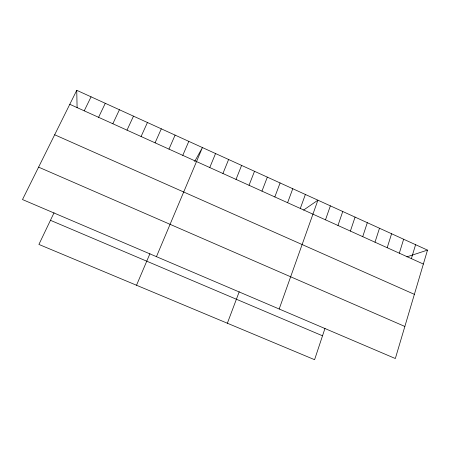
<?xml version="1.0" encoding="UTF-8"?>
<svg xmlns="http://www.w3.org/2000/svg" width="450" height="450" viewBox="0 0 450 450"><rect width="100%" height="100%" fill="white"/><g stroke="black" fill="none" stroke-linecap="round" stroke-linejoin="round"><path stroke-width="0.67" d="M427.5 250.11L395.336 358.532L22.5 199.553L76.748 90.304L427.5 250.11L406.884 256.854M411.373 258.637L415.598 244.688M399.319 253.192L403.633 239.237M387.191 247.714L391.596 233.752M374.991 242.201L379.491 228.24M362.723 236.655L367.318 222.688M325.001 328.326L314.578 359.696L38.908 244.434L54.051 212.777M350.387 231.081L355.072 217.114M337.973 225.472L342.754 211.5M325.491 219.836L330.368 205.858M279.186 309.004L317.908 200.183L303.587 210.077M300.302 208.451L305.376 194.468M287.601 202.714L292.77 188.724M274.821 196.937L280.091 182.947M227.357 323.229L239.22 291.746M261.962 191.132L267.334 177.137M249.03 185.287L254.509 171.292M236.019 179.409L241.599 165.414M222.93 173.498L228.617 159.497M209.768 167.546L215.556 153.546M156.448 256.669L202.421 147.561L194.659 161.482M136.519 285.244L149.94 253.671M182.79 155.357L188.803 141.356M168.975 149.113L175.095 135.112M155.07 142.836L161.308 128.829M141.081 136.513L147.437 122.513M127.007 130.151L133.476 116.151M112.837 123.75L119.424 109.749M98.578 117.309L105.289 103.309M84.234 110.829L91.063 96.829M50.451 220.309L322.515 335.796M38.593 167.136L404.854 326.458M54.669 134.764L414.377 294.345M69.795 104.304L423.366 264.054M76.748 90.304L77.096 107.752"/></g></svg>
